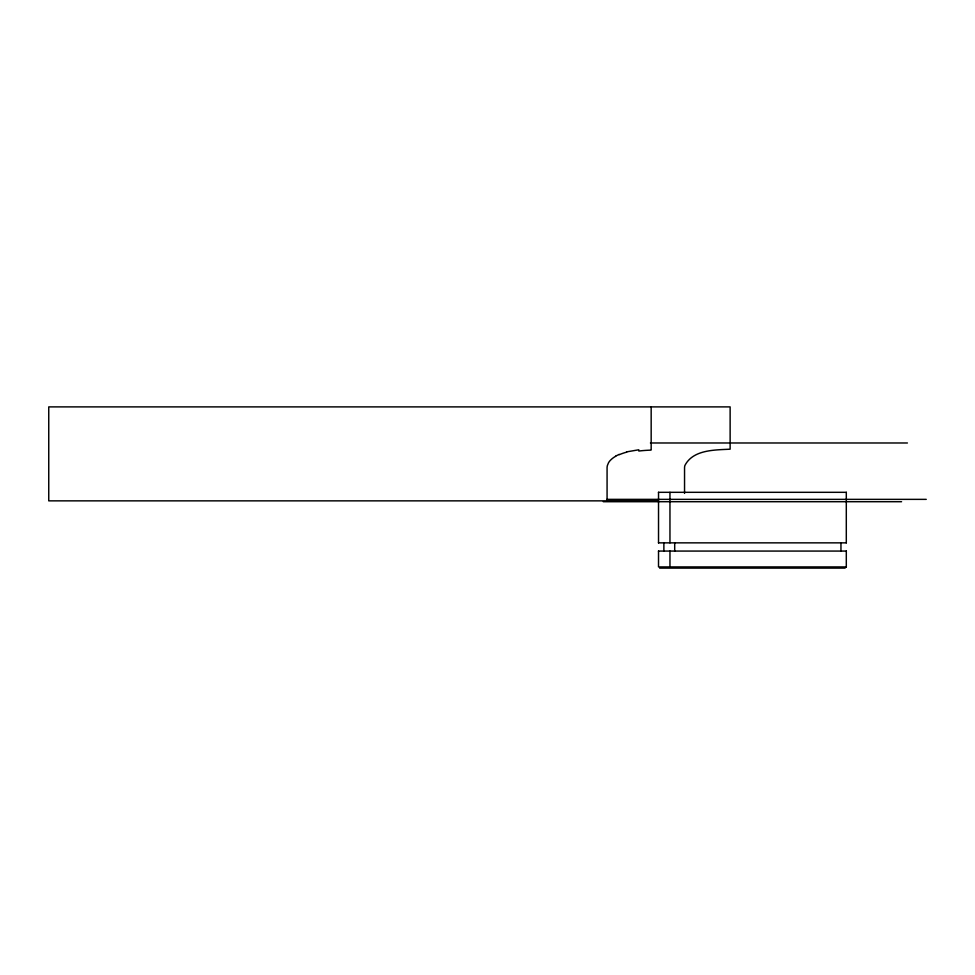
<?xml version="1.0" encoding="UTF-8"?>
<svg xmlns="http://www.w3.org/2000/svg" width="975" height="975" viewBox="0 0 975 975"><rect width="100%" height="100%" fill="white"/><g stroke="black" fill="none" stroke-linecap="round" stroke-linejoin="round"><path stroke-width="1.46" d="M658.527 551.07L658.515 566.926L846.373 566.926M615.591 456.166L619.174 454.374M626.62 451.876L638.832 449.78M650.422 442.979L907.42 442.979M658.454 492.314L846.373 492.314M606.913 499.358L926.25 499.358M658.491 500.857L48.75 500.857L48.75 406.892L730.129 406.892L730.129 449.183C714.529 450.023 693.03 449.621 684.877 465.526A9.47 9.47 0 0 0 684.547 467.976L684.547 493.387M603.257 501.711L901.57 501.711M658.454 542.856L846.373 542.856M658.454 551.07L846.373 551.07M659.636 568.108L845.118 568.108M846.3 492.314L846.3 542.856M846.3 551.07L846.3 566.926M840.962 542.856L840.962 551.07M674.7 542.856L674.7 551.07M669.959 492.314L669.959 542.856M669.959 551.07L669.959 566.926M663.878 542.856L663.878 551.07M658.527 492.314L658.527 542.856M651.166 406.892L651.166 449.183M607.072 500.857L607.072 467.976A8.19 6.849 -90 0 1 607.413 465.441L608.51 462.796A13.942 11.615 -89.6 0 1 609.789 460.956A25.313 20.926 -87.9 0 1 615.639 456.312M638.796 451.047A180.619 144.373 -72.4 0 1 651.081 450.133M619.259 454.703A69.981 57.172 -83.3 0 1 626.657 452.156"/></g></svg>
